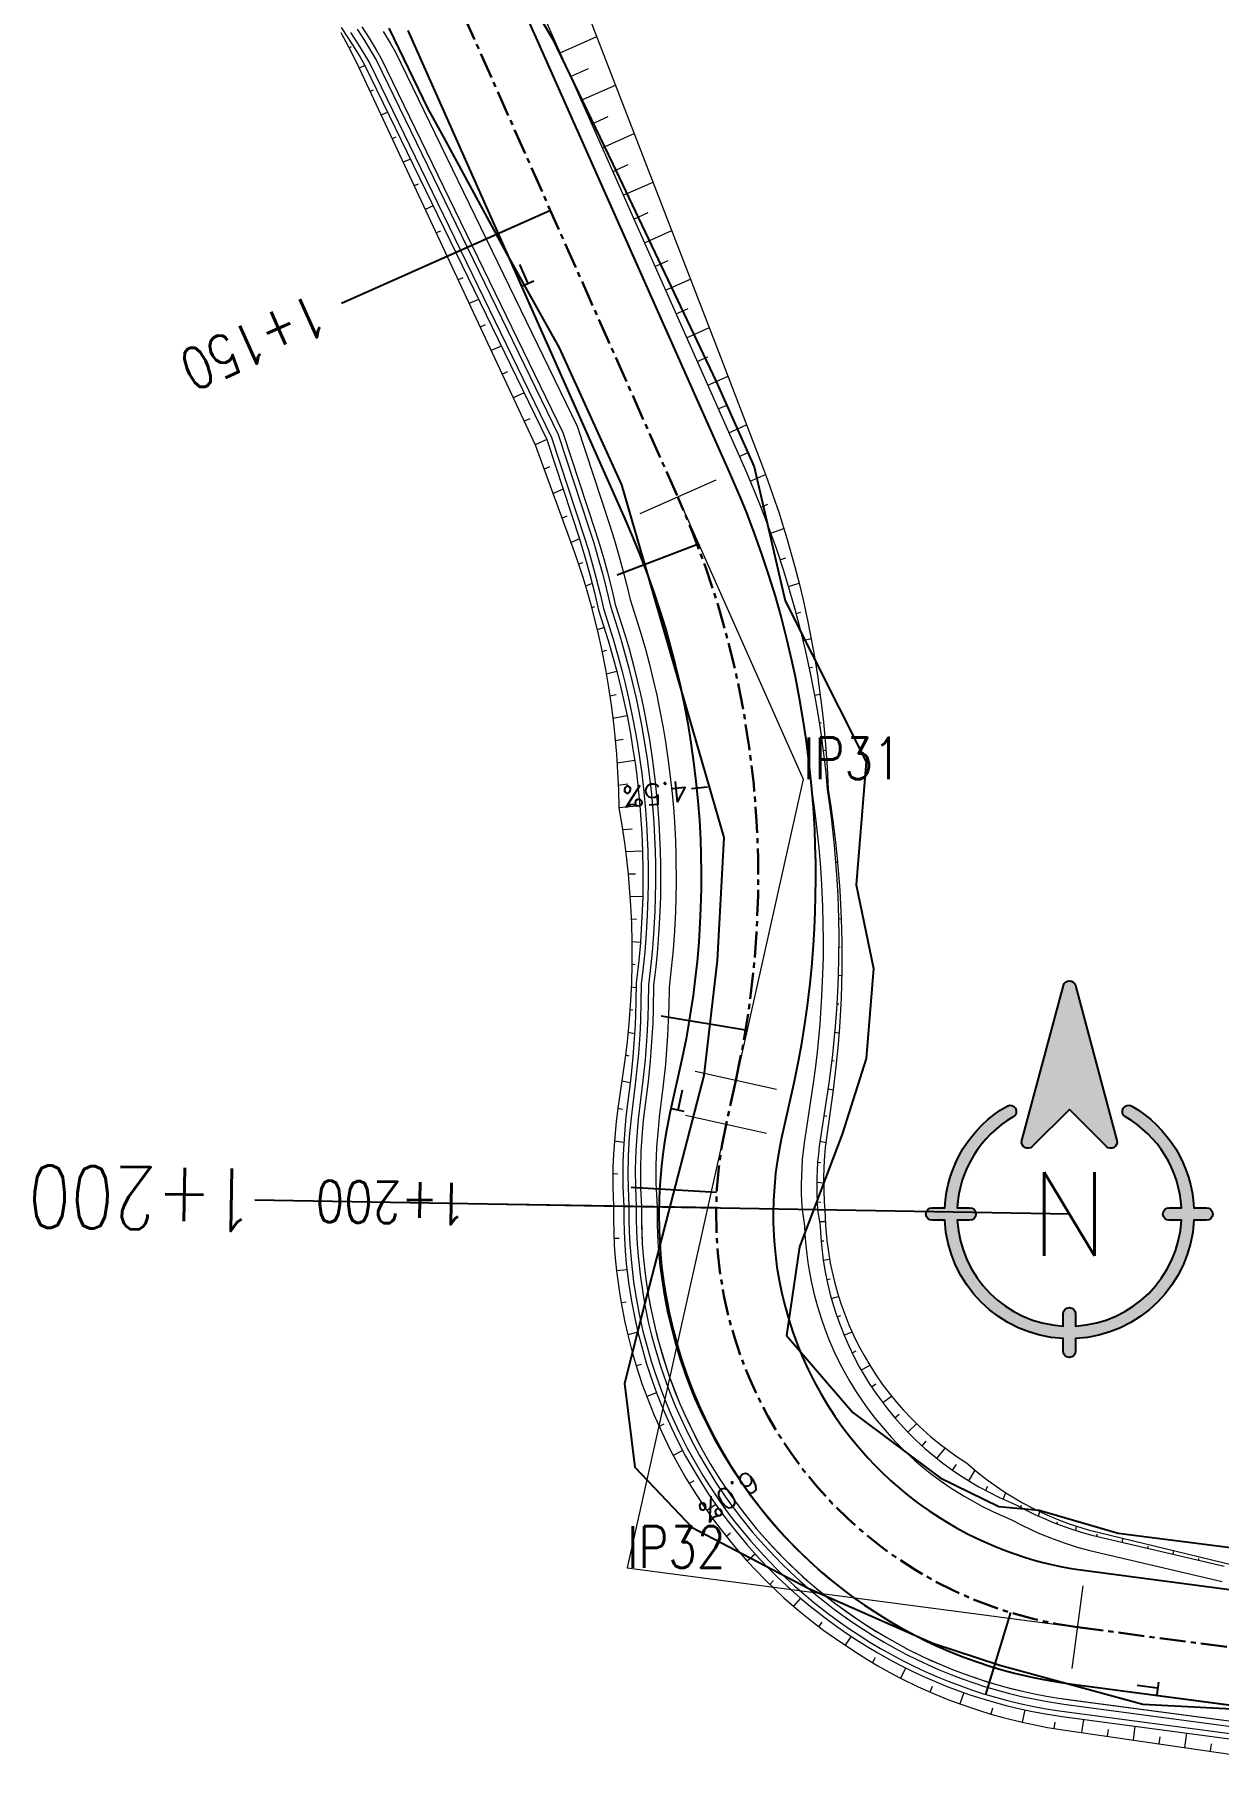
# Model space of a CAD drawing. Extents: x 337736 to 342003, y 3067251 to 3069533.
# Drawn here: x 338873.2 to 338930.1, y 3068429.1 to 3068512.2 of the extents above; entities that cross this region are included whole.
import ezdxf
from ezdxf.enums import TextEntityAlignment as Align

# ---------------------------------------------------------------- set-up
doc = ezdxf.new("R2010")
doc.units = 0
doc.header["$MEASUREMENT"] = 0
doc.linetypes.add('Center', pattern=[2, 1.25, -0.25, 0.25, -0.25])
for name, color, linetype, lineweight in [('BEC', 3, 'Continuous', 13), ('BES', 3, 'Continuous', 13), ('CFHatchLines', 4, 'Continuous', 0), ('Chainage', 7, 'Continuous', 25), ('Drain', 3, 'Continuous', 9), ('IP_Line', 150, 'Continuous', 9), ('LeftRoadExtreme', 7, 'Continuous', 13), ('RC', 9, 'Center', 30), ('RightRoadExtreme', 7, 'Continuous', 13), ('Road Width', 6, 'Continuous', 25), ('Shoulder', 30, 'Continuous', 15)]:
    doc.layers.add(name, color=color, linetype=linetype, lineweight=lineweight)
for name, color, linetype in [('IPName', 7, 'Continuous'), ('Match Chainage', 7, 'Continuous'), ('North', 7, 'Continuous'), ('RoadEdge', 51, 'Continuous'), ('Super-Elevation', 1, 'Continuous')]:
    doc.layers.add(name, color=color, linetype=linetype)
doc.styles.get("Standard").update_dxf_attribs({"font": 'simplex.shx'})

# ---------------------------------------------------------------- blocks, each defined once
blk = doc.blocks.new('North')
at = {"layer": 'North'}
h = blk.add_hatch(color=0, dxfattribs=at)
h.dxf.hatch_style = 1
edge = h.paths.add_edge_path()
edge.add_line((7.276000000000001e-12, 8.38899464431597), (-2.97585080653152, 5.413143837775349))
edge.add_arc((-3.32940419712395, 5.766697228368679), 0.499999999999442, 165.000000000033, 314.99999999992633, ccw=False)
edge.add_line((-3.81236711026941, 5.8961067509199), (-0.4829629131381812, 18.3216123735528))
edge.add_arc((7.276000000000001e-12, 18.1922028510016), 0.500000000000879, 14.999999999966974, 165.000000000033, ccw=False)
edge.add_line((0.482962913152733, 18.3216123735528), (3.81236711028396, 5.8961067509199))
edge.add_arc((3.3294041971385, 5.766697228368679), 0.500000000000879, -135, 14.999999999966974, ccw=False)
edge.add_line((2.97585080654608, 5.413143837776259), (7.275957614183426e-12, 8.38899464431597))
edge = h.paths.add_edge_path()
edge.add_line((0.5000000000072761, -7.99999999999636), (0.5000000000072761, -8.986100377802359))
edge.add_arc((7.276000000000001e-12, 3.638e-12), 9.000000000000279, 273.18473853672, 356.81526146328)
edge.add_line((8.98610037781327, -0.499999999996362), (8.000000000007269, -0.499999999996362))
edge.add_arc((8.000000000007269, 3.638e-12), 0.5, 90, 270, ccw=False)
edge.add_line((8.000000000007269, 0.500000000003638), (8.98610037781327, 0.500000000003638))
edge.add_arc((7.276000000000001e-12, 2.7285e-12), 9.00000000000033, 3.18473853672609, 60.00000000000131)
edge.add_arc((4.75000000000728, 8.22724133595511), 0.499999999999844, 59.999999999989996, 239.99999999999, ccw=False)
edge.add_arc((1.09139e-11, 3.638e-12), 9.99999999999743, 2.865983982600028, 60.00000000001597, ccw=False)
edge.add_line((9.98749217772638, 0.500000000003638), (11.0000000000073, 0.500000000003638))
edge.add_arc((11.0000000000073, 3.638e-12), 0.5, -90, 90, ccw=False)
edge.add_line((11.0000000000073, -0.499999999996362), (9.98749217772638, -0.499999999996362))
edge.add_arc((1.09139e-11, 3.638e-12), 9.999999999996382, 272.8659839825781, 357.1340160174001, ccw=False)
edge.add_line((0.5000000000072761, -9.98749217771547), (0.5000000000072761, -10.9999999999964))
edge.add_arc((7.276000000000001e-12, -10.9999999999964), 0.5, -180, 0, ccw=False)
edge.add_line((-0.499999999992724, -10.9999999999964), (-0.499999999992724, -9.98749217771547))
edge.add_arc((7.276000000000001e-12, 3.638e-12), 10, 182.865983982599, 267.1340160174011, ccw=False)
edge.add_line((-9.98749217771183, -0.499999999996362), (-10.9999999999927, -0.499999999996362))
edge.add_arc((-10.9999999999927, 3.638e-12), 0.5, 90, 270, ccw=False)
edge.add_line((-10.9999999999927, 0.500000000003638), (-9.98749217771183, 0.500000000003638))
edge.add_arc((7.276000000000001e-12, 3.638e-12), 10, 120, 177.134016017401, ccw=False)
edge.add_arc((-4.74999999999272, 8.22724133595511), 0.500000000000632, -59.99999999999011, 119.99999999995799, ccw=False)
edge.add_arc((7.276000000000001e-12, 2.7285e-12), 9.00000000000034, 119.999999999999, 176.815261463274)
edge.add_line((-8.98610037779872, 0.500000000003638), (-7.99999999999272, 0.500000000003638))
edge.add_arc((-7.99999999999272, 3.638e-12), 0.5, -90, 90, ccw=False)
edge.add_line((-7.99999999999272, -0.499999999996362), (-8.98610037779872, -0.499999999996362))
edge.add_arc((7.276000000000001e-12, 3.638e-12), 9.000000000000279, 183.18473853672, 266.81526146328)
edge.add_line((-0.499999999992724, -8.986100377802359), (-0.499999999992724, -7.99999999999636))
edge.add_arc((7.276000000000001e-12, -7.99999999999636), 0.5, 0, 180, ccw=False)
at = {"layer": 'North', "color": 0}
for points in [[(7.276000000000001e-12, 8.38899464431597), (-2.97585080653152, 5.413143837775349, -0.7673269879792459), (-3.81236711026941, 5.8961067509199), (-0.4829629131381811, 18.3216123735528, -0.7673269879794109), (0.482962913152733, 18.3216123735528), (3.81236711028396, 5.8961067509199, -0.7673269879792459), (2.97585080654608, 5.413143837776259)], [(0.5000000000072761, -7.99999999999636), (0.5000000000072761, -8.986100377802359, 0.382015476982892), (8.98610037781327, -0.499999999996362), (8.000000000007269, -0.499999999996362, -1), (8.000000000007269, 0.500000000003638), (8.98610037781327, 0.500000000003638, 0.253109756565021), (4.50000000000728, 7.79422863406307, -0.99999999999909), (5.00000000000728, 8.660254037847151, -0.2545902106462961), (9.98749217772638, 0.500000000003638), (11.0000000000073, 0.500000000003638, -1), (11.0000000000073, -0.499999999996362), (9.98749217772638, -0.499999999996362, -0.385206477913585), (0.5000000000072761, -9.98749217771547), (0.5000000000072761, -10.9999999999964, -1), (-0.499999999992724, -10.9999999999964), (-0.499999999992724, -9.98749217771547, -0.385206477913585), (-9.98749217771183, -0.499999999996362), (-10.9999999999927, -0.499999999996362, -1), (-10.9999999999927, 0.500000000003638), (-9.98749217771183, 0.500000000003638, -0.2545902106462961), (-4.99999999999272, 8.66025403784806, -0.9999999999990908), (-4.49999999999272, 7.79422863406307, 0.253109756565021), (-8.98610037779872, 0.500000000003638), (-7.99999999999272, 0.500000000003638, -1), (-7.99999999999272, -0.499999999996362), (-8.98610037779872, -0.499999999996362, 0.382015476982892), (-0.499999999992724, -8.986100377802359), (-0.499999999992724, -7.99999999999636, -1)]]:
    blk.add_lwpolyline(points, format="xyb", close=True, dxfattribs=at)
blk.add_text('N', height=6.7215, dxfattribs=at).set_placement((7.2919e-12, 3.6513e-12), align=Align.MIDDLE_CENTER)

msp = doc.modelspace()

# ---------------------------------------------------------------- linework, layer by layer
at = {"layer": 'BEC'}
for points in [[(338905.956648266, 3068490.80763841), (338902.301192157, 3068489.18355693)], [(338908.875224748, 3068461.48133894), (338904.971379152, 3068462.35311274)], [(338908.403640196, 3068459.36956031), (338904.499794599, 3068460.24133411)], [(338923.617100168, 3068437.60114707), (338923.094023454, 3068433.63549571)]]:
    msp.add_lwpolyline(points, dxfattribs=at)
at = {"layer": 'BES'}
for points in [[(338905.956648266, 3068490.80763841), (338902.301192157, 3068489.18355693)], [(338908.875224748, 3068461.48133894), (338904.971379152, 3068462.35311274)], [(338908.403640196, 3068459.36956031), (338904.499794599, 3068460.24133411)], [(338923.617100168, 3068437.60114707), (338923.094023454, 3068433.63549571)]]:
    msp.add_lwpolyline(points, dxfattribs=at)
at = {"layer": 'CFHatchLines'}
for p, q in [((338888.4135, 3068511.654), (338888.317, 3068511.608)), ((338898.463, 3068511.368), (338900.234, 3068512.154)), ((338889.08, 3068510.755), (338888.807, 3068510.633)), ((338898.971, 3068510.225), (338899.828, 3068510.606)), ((338889.481, 3068509.5655), (338889.336, 3068509.501)), ((338899.479, 3068509.083), (338901.136, 3068509.819)), ((338890.173, 3068508.505), (338889.865, 3068508.368)), ((338899.986, 3068507.941), (338900.787, 3068508.2965)), ((338900.494, 3068506.798), (338902.039, 3068507.485)), ((338890.5565, 3068507.3075), (338890.394, 3068507.235)), ((338891.266, 3068506.255), (338890.922, 3068506.102)), ((338901.001, 3068505.656), (338901.7455, 3068505.9865)), ((338891.6315, 3068505.0495), (338891.451, 3068504.969)), ((338901.509, 3068504.514), (338902.942, 3068505.15)), ((338892.359, 3068504.005), (338891.98, 3068503.837)), ((338902.016, 3068503.371), (338902.7045, 3068503.677)), ((338892.7070000001, 3068502.792), (338892.509, 3068502.704)), ((338902.524, 3068502.229), (338903.844, 3068502.816)), ((338893.452, 3068501.755), (338893.0379999999, 3068501.571)), ((338903.031, 3068501.087), (338903.6629999999, 3068501.3675)), ((338893.7825, 3068500.534), (338893.567, 3068500.438)), ((338903.539, 3068499.944), (338904.747, 3068500.481)), ((338894.545, 3068499.505), (338894.096, 3068499.305)), ((338894.8579999999, 3068498.2765), (338894.625, 3068498.173)), ((338904.046, 3068498.802), (338904.622, 3068499.058)), ((338904.554, 3068497.66), (338905.649, 3068498.146)), ((338895.638, 3068497.255), (338895.154, 3068497.04)), ((338905.061, 3068496.517), (338905.581, 3068496.748)), ((338895.9335, 3068496.0185), (338895.683, 3068495.907)), ((338905.569, 3068495.375), (338906.549, 3068495.81)), ((338896.731, 3068495.005), (338896.2120000001, 3068494.774)), ((338906.076, 3068494.233), (338906.536, 3068494.437)), ((338897.009, 3068493.7605), (338896.741, 3068493.641)), ((338906.584, 3068493.09), (338907.442, 3068493.472)), ((338897.824, 3068492.755), (338897.27, 3068492.509)), ((338907.091, 3068491.948), (338907.49, 3068492.125)), ((338897.9595, 3068491.447), (338897.702, 3068491.333)), ((338907.615, 3068490.756), (338908.356, 3068491.072)), ((338898.61, 3068490.368), (338898.134, 3068490.157)), ((338908.127, 3068489.51), (338908.4705, 3068489.6455)), ((338898.785, 3068489.078), (338898.566, 3068488.981)), ((338908.6029999999, 3068488.249), (338909.235, 3068488.479)), ((338899.3970000001, 3068487.982), (338898.998, 3068487.805)), ((338899.54, 3068486.8335), (338899.3579999999, 3068486.758)), ((338909.044, 3068486.977), (338909.3320000001, 3068487.072)), ((338900.013, 3068485.839), (338899.684, 3068485.713)), ((338909.45, 3068485.692), (338909.967, 3068485.847)), ((338900.1265, 3068484.713), (338899.98, 3068484.662)), ((338909.82, 3068484.397), (338910.048, 3068484.4585)), ((338900.589, 3068483.714), (338900.246, 3068483.604)), ((338900.695, 3068482.604), (338900.482, 3068482.543)), ((338910.154, 3068483.092), (338910.549, 3068483.187)), ((338901.197, 3068481.608), (338900.688, 3068481.477)), ((338910.452, 3068481.778), (338910.618, 3068481.813)), ((338901.1605, 3068480.476), (338900.864, 3068480.408)), ((338910.713, 3068480.456), (338910.981, 3068480.505)), ((338901.687, 3068479.472), (338901.009, 3068479.337)), ((338910.937, 3068479.128), (338911.0385, 3068479.1435)), ((338901.506, 3068478.3295), (338901.125, 3068478.264)), ((338911.124, 3068477.793), (338911.262, 3068477.811)), ((338902.057, 3068477.313), (338901.21, 3068477.191)), ((338901.731, 3068476.1725), (338901.265, 3068476.119)), ((338911.274, 3068476.455), (338911.31, 3068476.4585)), ((338902.307, 3068475.136), (338901.289, 3068475.047)), ((338911.438, 3068475.116), (338911.496, 3068475.12)), ((338901.928, 3068474.016), (338901.469, 3068473.989)), ((338911.6, 3068473.773), (338911.6385, 3068473.7745)), ((338902.436, 3068472.948), (338901.618, 3068472.923)), ((338902.097, 3068471.851), (338901.739, 3068471.85)), ((338911.725, 3068472.424), (338911.821, 3068472.425)), ((338911.812, 3068471.069), (338911.8695, 3068471.0685)), ((338902.443, 3068470.757), (338901.829, 3068470.772)), ((338902.145, 3068469.675), (338901.889, 3068469.688)), ((338911.861, 3068469.71), (338911.996, 3068469.705)), ((338902.329, 3068468.568), (338901.919, 3068468.601)), ((338911.873, 3068468.348), (338911.95, 3068468.3425)), ((338902.0725, 3068467.494), (338901.919, 3068467.511)), ((338911.846, 3068466.984), (338912.019, 3068466.967)), ((338902.118, 3068466.386), (338901.887, 3068466.418)), ((338901.963, 3068465.3005), (338901.826, 3068465.323)), ((338911.781, 3068465.618), (338911.877, 3068465.606)), ((338902.051, 3068464.166), (338901.7329999999, 3068464.228)), ((338911.678, 3068464.253), (338911.889, 3068464.221)), ((338901.7895, 3068463.093), (338901.609, 3068463.133)), ((338911.537, 3068462.888), (338911.651, 3068462.8675)), ((338901.84, 3068461.805), (338901.437, 3068461.895)), ((338911.3579999999, 3068461.526), (338911.604, 3068461.474)), ((338901.4620000001, 3068460.53), (338901.249, 3068460.574)), ((338911.162, 3068460.236), (338911.294, 3068460.2065)), ((338901.53, 3068458.941), (338901.078, 3068459.006)), ((338910.974, 3068458.997), (338911.257, 3068458.933)), ((338910.86, 3068457.994), (338911.0125, 3068457.9685)), ((338901.244, 3068457.417), (338901.006, 3068457.436)), ((338910.816, 3068457.036), (338911.144, 3068457.002)), ((338901.531, 3068455.863), (338901.032, 3068455.871)), ((338910.833, 3068456.083), (338911.007, 3068456.0755)), ((338910.95, 3068455.139), (338911.23, 3068455.145)), ((338901.309, 3068454.324), (338901.059, 3068454.313)), ((338911.023, 3068454.203), (338911.1635, 3068454.215)), ((338901.682, 3068452.814), (338901.183, 3068452.759)), ((338911.129, 3068453.272), (338911.436, 3068453.317)), ((338911.294, 3068452.349), (338911.459, 3068452.384)), ((338901.6515, 3068451.26), (338901.404, 3068451.217)), ((338911.516, 3068451.439), (338911.867, 3068451.536)), ((338911.795, 3068450.544), (338911.98, 3068450.6075)), ((338902.211, 3068449.808), (338901.72, 3068449.692)), ((338912.129, 3068449.668), (338912.515, 3068449.829)), ((338912.5170000001, 3068448.814), (338912.7165, 3068448.9125)), ((338902.3735, 3068448.2635), (338902.132, 3068448.19)), ((338912.9570000001, 3068447.987), (338913.367, 3068448.222)), ((338903.11, 3068446.894), (338902.636, 3068446.717)), ((338913.449, 3068447.189), (338913.6575, 3068447.3265)), ((338913.989, 3068446.423), (338914.41, 3068446.74)), ((338914.576, 3068445.692), (338914.7865, 3068445.872)), ((338903.4625, 3068445.3815), (338903.231, 3068445.278)), ((338915.2070000001, 3068444.999), (338915.624, 3068445.404)), ((338915.881, 3068444.347), (338916.0855, 3068444.572)), ((338916.594, 3068443.739), (338916.991, 3068444.235)), ((338904.365, 3068444.116), (338903.914, 3068443.88)), ((338917.343, 3068443.176), (338917.5335, 3068443.447)), ((338904.902, 3068442.6595), (338904.684, 3068442.527)), ((338918.127, 3068442.661), (338918.437, 3068443.167)), ((338918.941, 3068442.196), (338919.0485, 3068442.3995)), ((338919.782, 3068441.783), (338919.917, 3068442.081)), ((338905.956, 3068441.518), (338905.536, 3068441.226)), ((338920.634, 3068441.389), (338920.675, 3068441.4965)), ((338921.486, 3068440.963), (338921.552, 3068441.176)), ((338906.6685, 3068440.139), (338906.468, 3068439.98)), ((338922.37, 3068440.59), (338922.395, 3068440.694)), ((338923.283, 3068440.271), (338923.319, 3068440.474)), ((338924.303, 3068439.995), (338924.316, 3068440.093)), ((338925.526, 3068439.708), (338925.55, 3068439.896)), ((338926.749, 3068439.421), (338926.7605, 3068439.5105)), ((338927.971, 3068439.133), (338927.994, 3068439.305)), ((338907.857, 3068439.139), (338907.475, 3068438.795)), ((338929.194, 3068438.846), (338929.205, 3068438.928)), ((338908.735, 3068437.8595), (338908.555, 3068437.676)), ((338910.039, 3068437.016), (338909.702, 3068436.626)), ((338911.0685, 3068435.856), (338910.912, 3068435.65)), ((338912.468, 3068435.184), (338912.18, 3068434.752)), ((338913.6255, 3068434.148), (338913.492, 3068433.917)), ((338915.098, 3068433.656), (338914.8529999999, 3068433.165)), ((338916.37, 3068432.7585), (338916.26, 3068432.499)), ((338917.899, 3068432.468), (338917.7070000001, 3068431.922)), ((338919.269, 3068431.7215), (338919.188, 3068431.436)), ((338920.826, 3068431.638), (338920.698, 3068431.043)), ((338922.2765, 3068431.0535), (338922.23, 3068430.745)), ((338923.645, 3068431.182), (338923.561, 3068430.548)), ((338924.841, 3068430.6925), (338924.798, 3068430.368)), ((338926.123, 3068430.852), (338926.035, 3068430.189)), ((338927.317, 3068430.3485), (338927.2720000001, 3068430.009)), ((338928.601, 3068430.523), (338928.509, 3068429.829)), ((338929.7935, 3068430.0035), (338929.747, 3068429.649))]:
    msp.add_line(p, q, dxfattribs=at)
at = {"layer": 'Chainage'}
for p, q in [((338898.005593533, 3068503.77788154), (338887.953089234, 3068499.31165749)), ((338905.973841117, 3068455.7869031), (338894.975433771, 3068455.97408179))]:
    msp.add_line(p, q, dxfattribs=at)
at = {"layer": 'Drain'}
for points in [[(338887.927, 3068512.586), (338888.51, 3068511.7), (338888.845, 3068511.157), (338889.08, 3068510.755), (338897.824, 3068492.755), (338899.3970000001, 3068487.982), (338899.533, 3068487.548), (338899.661, 3068487.122), (338899.901, 3068486.267), (338900.121, 3068485.409), (338900.321, 3068484.549), (338900.784, 3068483.086), (338901.027, 3068482.244), (338901.197, 3068481.608), (338901.407, 3068480.757), (338901.552, 3068480.116), (338901.687, 3068479.472), (338901.849, 3068478.611), (338901.959, 3068477.963), (338902.088, 3068477.096), (338902.172, 3068476.444), (338902.245, 3068475.79), (338902.307, 3068475.136), (338902.359, 3068474.48), (338902.399, 3068473.824), (338902.436, 3068472.948), (338902.454, 3068472.071), (338902.454, 3068471.414), (338902.443, 3068470.757), (338902.422, 3068470.099), (338902.376, 3068469.224), (338902.329, 3068468.568), (338902.249, 3068467.695), (338902.122, 3068466.607), (338902.111, 3068465.722), (338902.093, 3068465.056), (338902.075, 3068464.611), (338902.023, 3068463.721), (338901.97, 3068463.053), (338901.868, 3068462.055), (338901.638, 3068460.177), (338901.576, 3068459.559), (338901.512, 3068458.632), (338901.489, 3068458.015), (338901.482, 3068457.398), (338901.49, 3068456.783), (338901.531, 3068455.863), (338901.531, 3068455.251), (338901.546, 3068454.641), (338901.596, 3068453.726), (338901.649, 3068453.117), (338901.757, 3068452.207), (338901.899, 3068451.303), (338902.075, 3068450.404), (338902.211, 3068449.808), (338902.442, 3068448.923), (338902.615, 3068448.337), (338902.802, 3068447.756), (338903.11, 3068446.894), (338903.333, 3068446.326), (338903.57, 3068445.764), (338903.821, 3068445.208), (338904.086, 3068444.659), (338904.509, 3068443.848), (338904.9620000001, 3068443.053), (338905.281, 3068442.533), (338905.612, 3068442.021), (338906.132, 3068441.269), (338906.495, 3068440.779), (338906.869, 3068440.298), (338907.453, 3068439.595), (338908.063, 3068438.914), (338908.484, 3068438.473), (338908.915, 3068438.043), (338909.5820000001, 3068437.419), (338910.039, 3068437.016), (338910.506, 3068436.626), (338911.225, 3068436.062), (338911.716, 3068435.701), (338912.215, 3068435.353), (338912.722, 3068435.016), (338913.237, 3068434.691), (338913.759, 3068434.379), (338914.289, 3068434.079), (338914.827, 3068433.794), (338915.371, 3068433.521), (338915.923, 3068433.263), (338916.48, 3068433.018), (338917.0429999999, 3068432.787), (338917.612, 3068432.571), (338918.187, 3068432.368), (338918.766, 3068432.181), (338919.35, 3068432.007), (338919.937, 3068431.849), (338920.529, 3068431.705), (338921.124, 3068431.575), (338921.722, 3068431.461), (338922.624, 3068431.318), (338933.557, 3068429.864)], [(338888.699, 3068512.505), (338889.051, 3068511.959), (338889.3920000001, 3068511.404), (338889.628, 3068510.998), (338898.372, 3068492.998), (338899.867, 3068488.464), (338900.084, 3068487.787), (338900.339, 3068486.921), (338900.5170000001, 3068486.27), (338900.684, 3068485.617), (338900.889, 3068484.744), (338901.2279999999, 3068483.684), (338901.422, 3068483.045), (338901.605, 3068482.404), (338901.778, 3068481.759), (338901.94, 3068481.111), (338902.139, 3068480.244), (338902.401, 3068478.935), (338902.551, 3068478.058), (338902.651, 3068477.398), (338902.74, 3068476.736), (338902.842, 3068475.852), (338902.924, 3068474.966), (338902.972, 3068474.3), (338903.01, 3068473.634), (338903.036, 3068472.967), (338903.051, 3068472.299), (338903.054, 3068471.409), (338903.0429999999, 3068470.742), (338903.021, 3068470.075), (338902.96, 3068468.964), (338902.908, 3068468.298), (338902.846, 3068467.634), (338902.717, 3068466.529), (338902.704, 3068465.631), (338902.684, 3068464.955), (338902.64, 3068464.052), (338902.593, 3068463.375), (338902.556, 3068462.922), (338902.454, 3068461.924), (338902.227, 3068460.063), (338902.1679999999, 3068459.46), (338902.107, 3068458.555), (338902.081, 3068457.651), (338902.089, 3068456.75), (338902.131, 3068455.852), (338902.131, 3068455.256), (338902.145, 3068454.66), (338902.175, 3068454.065), (338902.219, 3068453.471), (338902.313, 3068452.582), (338902.441, 3068451.698), (338902.544, 3068451.111), (338902.726, 3068450.237), (338902.866, 3068449.658), (338903.02, 3068449.083), (338903.278, 3068448.228), (338903.568, 3068447.383), (338903.779, 3068446.827), (338904.004, 3068446.276), (338904.366, 3068445.46), (338904.625, 3068444.924), (338904.896, 3068444.395), (338905.181, 3068443.873), (338905.479, 3068443.358), (338905.95, 3068442.6), (338906.448, 3068441.86), (338906.796, 3068441.378), (338907.155, 3068440.904), (338907.716, 3068440.211), (338908.105, 3068439.761), (338908.504, 3068439.321), (338909.123, 3068438.68), (338909.549, 3068438.266), (338909.986, 3068437.863), (338910.658, 3068437.278), (338911.119, 3068436.903), (338911.588, 3068436.539), (338912.067, 3068436.188), (338912.554, 3068435.848), (338913.048, 3068435.52), (338913.55, 3068435.202), (338914.06, 3068434.898), (338914.577, 3068434.606), (338915.101, 3068434.327), (338915.633, 3068434.062), (338916.17, 3068433.809), (338916.714, 3068433.571), (338917.263, 3068433.346), (338917.818, 3068433.134), (338918.379, 3068432.937), (338918.943, 3068432.754), (338919.513, 3068432.585), (338920.086, 3068432.43), (338920.6629999999, 3068432.289), (338921.244, 3068432.163), (338921.827, 3068432.052), (338922.7070000001, 3068431.912), (338933.636, 3068430.458)], [(338888.922, 3068512.618), (338889.277, 3068512.067), (338889.62, 3068511.507), (338889.856, 3068511.1), (338898.601, 3068493.1), (338900.174, 3068488.327), (338900.379, 3068487.669), (338900.57, 3068487.016), (338900.75, 3068486.36), (338900.972, 3068485.484), (338901.125, 3068484.825), (338901.598, 3068483.331), (338901.786, 3068482.686), (338902.02, 3068481.821), (338902.183, 3068481.17), (338902.335, 3068480.515), (338902.476, 3068479.859), (338902.6470000001, 3068478.98), (338902.762, 3068478.318), (338902.899, 3068477.433), (338903.016, 3068476.545), (338903.113, 3068475.655), (338903.173, 3068474.986), (338903.222, 3068474.316), (338903.286, 3068472.974), (338903.301, 3068472.303), (338903.304, 3068471.407), (338903.2929999999, 3068470.736), (338903.271, 3068470.064), (338903.224, 3068469.17), (338903.138, 3068468.054), (338903.071, 3068467.386), (338902.964, 3068466.497), (338902.946, 3068465.366), (338902.922, 3068464.686), (338902.886, 3068464.005), (338902.838, 3068463.323), (338902.8, 3068462.868), (338902.698, 3068461.869), (338902.472, 3068460.015), (338902.414, 3068459.418), (338902.355, 3068458.522), (338902.33, 3068457.628), (338902.339, 3068456.736), (338902.381, 3068455.848), (338902.381, 3068455.258), (338902.395, 3068454.669), (338902.424, 3068454.08), (338902.468, 3068453.492), (338902.561, 3068452.612), (338902.6420000001, 3068452.028), (338902.79, 3068451.157), (338902.97, 3068450.292), (338903.109, 3068449.719), (338903.261, 3068449.15), (338903.5170000001, 3068448.304), (338903.704, 3068447.745), (338903.906, 3068447.192), (338904.234, 3068446.372), (338904.47, 3068445.832), (338904.719, 3068445.299), (338905.118, 3068444.511), (338905.4, 3068443.994), (338905.694, 3068443.485), (338906.16, 3068442.735), (338906.653, 3068442.003), (338906.997, 3068441.526), (338907.3529999999, 3068441.057), (338907.908, 3068440.372), (338908.2929999999, 3068439.926), (338908.688, 3068439.491), (338909.094, 3068439.065), (338909.51, 3068438.65), (338910.154, 3068438.048), (338910.595, 3068437.659), (338911.046, 3068437.282), (338911.74, 3068436.738), (338912.213, 3068436.39), (338912.695, 3068436.054), (338913.185, 3068435.729), (338913.681, 3068435.415), (338914.185, 3068435.114), (338914.697, 3068434.825), (338915.216, 3068434.549), (338915.741, 3068434.287), (338916.273, 3068434.037), (338916.811, 3068433.801), (338917.355, 3068433.578), (338917.904, 3068433.369), (338918.458, 3068433.174), (338919.0170000001, 3068432.993), (338919.581, 3068432.825), (338920.148, 3068432.672), (338920.719, 3068432.533), (338921.2929999999, 3068432.408), (338921.871, 3068432.298), (338922.45, 3068432.202), (338933.6679999999, 3068430.706)], [(338888.387, 3068512.347), (338888.735, 3068511.808), (338889.073, 3068511.26), (338889.308, 3068510.856), (338898.052, 3068492.856), (338899.625, 3068488.084), (338899.827, 3068487.434), (338900.015, 3068486.789), (338900.191, 3068486.143), (338900.408, 3068485.279), (338900.558, 3068484.63), (338901.023, 3068483.158), (338901.268, 3068482.31), (338901.439, 3068481.671), (338901.599, 3068481.029), (338901.797, 3068480.169), (338901.975, 3068479.305), (338902.096, 3068478.655), (338902.206, 3068478.002), (338902.305, 3068477.348), (338902.393, 3068476.692), (338902.494, 3068475.816), (338902.575, 3068474.937), (338902.623, 3068474.277), (338902.66, 3068473.617), (338902.686, 3068472.956), (338902.704, 3068472.074), (338902.704, 3068471.412), (338902.693, 3068470.75), (338902.662, 3068469.869), (338902.611, 3068468.988), (338902.54, 3068468.109), (338902.45, 3068467.231), (338902.37, 3068466.574), (338902.3579999999, 3068465.684), (338902.331, 3068464.79), (338902.297, 3068464.119), (338902.2329999999, 3068463.223), (338902.084, 3068461.75), (338901.883, 3068460.13), (338901.798, 3068459.212), (338901.747, 3068458.294), (338901.731, 3068457.378), (338901.74, 3068456.769), (338901.781, 3068455.858), (338901.781, 3068455.253), (338901.795, 3068454.649), (338901.825, 3068454.045), (338901.898, 3068453.141), (338902.005, 3068452.241), (338902.095, 3068451.643), (338902.258, 3068450.751), (338902.454, 3068449.866), (338902.683, 3068448.989), (338902.854, 3068448.41), (338903.039, 3068447.835), (338903.344, 3068446.982), (338903.565, 3068446.42), (338903.8, 3068445.863), (338904.178, 3068445.04), (338904.586, 3068444.232), (338905.025, 3068443.44), (338905.334, 3068442.922), (338905.655, 3068442.411), (338906.161, 3068441.66), (338906.514, 3068441.171), (338906.878, 3068440.69), (338907.255, 3068440.219), (338907.643, 3068439.758), (338908.247, 3068439.084), (338908.875, 3068438.433), (338909.308, 3068438.013), (338909.75, 3068437.604), (338910.203, 3068437.206), (338910.665, 3068436.819), (338911.376, 3068436.261), (338911.862, 3068435.904), (338912.356, 3068435.559), (338912.8579999999, 3068435.226), (338913.367, 3068434.904), (338913.885, 3068434.595), (338914.409, 3068434.299), (338914.941, 3068434.016), (338915.48, 3068433.746), (338916.026, 3068433.491), (338916.577, 3068433.248), (338917.135, 3068433.02), (338917.698, 3068432.806), (338918.2670000001, 3068432.605), (338918.84, 3068432.419), (338919.4179999999, 3068432.248), (338919.999, 3068432.091), (338920.585, 3068431.948), (338921.174, 3068431.82), (338921.766, 3068431.707), (338922.361, 3068431.609), (338933.59, 3068430.111)]]:
    msp.add_lwpolyline(points, dxfattribs=at)
at = {"layer": 'IP_Line'}
for points in [[(338904.128920212, 3068489.99559767), (338910.161430263, 3068476.41772238), (338906.92330195, 3068461.91722584)], [(338906.451717398, 3068459.80544721), (338901.688656046, 3068438.47622614), (338923.355561811, 3068435.61832139)]]:
    msp.add_lwpolyline(points, dxfattribs=at)
at = {"layer": 'LeftRoadExtreme'}
msp.add_lwpolyline([(338899.151, 3068514.956), (338906.191, 3068496.746), (338908.1629999999, 3068491.586), (338908.451, 3068490.815), (338908.726, 3068490.04), (338908.987, 3068489.261), (338909.394, 3068487.955), (338909.763, 3068486.64), (338909.967, 3068485.847), (338910.157, 3068485.052), (338910.39, 3068483.987), (338910.6470000001, 3068482.652), (338910.74, 3068482.116), (338910.867, 3068481.311), (338911.049, 3068479.967), (338911.14, 3068479.159), (338911.241, 3068478.081), (338911.317, 3068477.001), (338911.369, 3068475.922), (338911.496, 3068475.12), (338911.644, 3068474.046), (338911.739, 3068473.237), (338911.821, 3068472.425), (338911.927, 3068471.068), (338911.996, 3068469.705), (338912.024, 3068468.611), (338912.024, 3068467.241), (338911.985, 3068465.869), (338911.909, 3068464.495), (338911.844, 3068463.671), (338911.736, 3068462.572), (338911.604, 3068461.474), (338911.226, 3068458.698), (338911.191, 3068458.32), (338911.156, 3068457.754), (338911.143, 3068457.19), (338911.151, 3068456.627), (338911.181, 3068456.068), (338911.2120000001, 3068455.698), (338911.24, 3068454.961), (338911.304, 3068454.227), (338911.377, 3068453.68), (338911.469, 3068453.136), (338911.542, 3068452.776), (338911.6679999999, 3068452.241), (338911.814, 3068451.711), (338911.98, 3068451.188), (338912.165, 3068450.671), (338912.368, 3068450.163), (338912.591, 3068449.663), (338912.8320000001, 3068449.173), (338913.091, 3068448.692), (338913.367, 3068448.222), (338913.661, 3068447.763), (338913.971, 3068447.316), (338914.297, 3068446.882), (338914.639, 3068446.46), (338914.997, 3068446.052), (338915.368, 3068445.658), (338915.754, 3068445.279), (338916.29, 3068444.797), (338916.706, 3068444.454), (338917.135, 3068444.128), (338917.575, 3068443.817), (338918.026, 3068443.524), (338918.577, 3068443.051), (338919.009, 3068442.712), (338919.6079999999, 3068442.284), (338919.917, 3068442.081), (338920.3920000001, 3068441.789), (338920.716, 3068441.604), (338921.213, 3068441.341), (338921.895, 3068441.019), (338922.42, 3068440.798), (338922.956, 3068440.597), (338923.319, 3068440.474), (338923.871, 3068440.306), (338934.592, 3068437.709)], dxfattribs=at)
at = {"layer": 'Match Chainage'}
msp.add_line((338922.971379742, 3068455.49762695), (338883.777055383, 3068456.16466373), dxfattribs=at)
at = {"layer": 'RC', "linetype": 'Center'}
msp.add_lwpolyline([(338893.841079037, 3068513.15130288), (338904.128920212, 3068489.99559767), (338904.128920212, 3068489.99559767, -0.160815665402229), (338906.92330195, 3068461.91722584), (338906.92330195, 3068461.91722584), (338906.451717398, 3068459.80544721), (338906.451717398, 3068459.80544721, 0.440397173651182), (338923.355561811, 3068435.61832139), (338923.355561811, 3068435.61832139), (338937.674905831, 3068433.72957356), (338937.674905831, 3068433.72957356, 0.0299381163388047), (338951.995868228, 3068432.70695048), (338951.995868228, 3068432.70695048), (338981.402320277, 3068432.37087674)], format="xyb", dxfattribs=at)
at = {"layer": 'RightRoadExtreme'}
msp.add_lwpolyline([(338887.916, 3068512.344), (338888.414, 3068511.422), (338888.807, 3068510.633), (338897.27, 3068492.509), (338899.148, 3068487.381), (338899.3579999999, 3068486.758), (338899.557, 3068486.132), (338899.746, 3068485.503), (338899.923, 3068484.872), (338900.09, 3068484.239), (338900.296, 3068483.392), (338900.438, 3068482.755), (338900.65, 3068481.69), (338900.797, 3068480.836), (338900.926, 3068479.98), (338901.035, 3068479.122), (338901.104, 3068478.479), (338901.179, 3068477.621), (338901.235, 3068476.762), (338901.2720000001, 3068475.904), (338901.289, 3068475.047), (338901.435, 3068474.201), (338901.562, 3068473.35), (338901.645, 3068472.709), (338901.739, 3068471.85), (338901.813, 3068470.988), (338901.857, 3068470.339), (338901.898, 3068469.471), (338901.919, 3068468.601), (338901.919, 3068467.511), (338901.896, 3068466.636), (338901.854, 3068465.761), (338901.774, 3068464.666), (338901.687, 3068463.79), (338901.609, 3068463.133), (338901.249, 3068460.574), (338901.169, 3068459.947), (338901.078, 3068459.006), (338901.037, 3068458.378), (338901.012, 3068457.75), (338901.005, 3068456.809), (338901.032, 3068455.871), (338901.031, 3068455.247), (338901.046, 3068454.624), (338901.076, 3068454.001), (338901.122, 3068453.38), (338901.183, 3068452.759), (338901.304, 3068451.832), (338901.404, 3068451.217), (338901.5820000001, 3068450.3), (338901.72, 3068449.692), (338901.956, 3068448.788), (338902.225, 3068447.893), (338902.423, 3068447.302), (338902.748, 3068446.426), (338902.982, 3068445.849), (338903.361, 3068444.995), (338903.771, 3068444.156), (338904.2120000001, 3068443.333), (338904.523, 3068442.794), (338905.015, 3068442), (338905.359, 3068441.482), (338905.9, 3068440.72), (338906.275, 3068440.224), (338906.862, 3068439.498), (338907.475, 3068438.795), (338907.899, 3068438.339), (338908.333, 3068437.894), (338908.779, 3068437.46), (338909.235, 3068437.037), (338909.939, 3068436.425), (338910.665, 3068435.839), (338911.161, 3068435.464), (338911.666, 3068435.102), (338912.698, 3068434.408), (338913.225, 3068434.078), (338913.76, 3068433.76), (338914.303, 3068433.456), (338914.8529999999, 3068433.165), (338915.692, 3068432.755), (338916.547, 3068432.376), (338917.124, 3068432.142), (338917.7070000001, 3068431.922), (338918.592, 3068431.619), (338919.188, 3068431.436), (338919.789, 3068431.267), (338920.698, 3068431.043), (338921.308, 3068430.912), (338921.922, 3068430.797), (338922.5379999999, 3068430.697), (338933.458, 3068429.11)], dxfattribs=at)
at = {"layer": 'Road Width'}
for points in [[(338896.134853882, 3068514.75234434), (338906.609025136, 3068491.18647715), (338907.130776488, 3068489.97246971), (338907.428763786, 3068489.23454044), (338907.806871377, 3068488.24310456), (338908.162855518, 3068487.24351177), (338908.49654042, 3068486.23625568), (338908.807761307, 3068485.22183367), (338909.096364497, 3068484.20074667), (338909.362207475, 3068483.17349891), (338909.605158967, 3068482.14059764), (338909.77227745, 3068481.36251831), (338909.974886992, 3068480.32095226), (338910.154302503, 3068479.27514132), (338910.310435384, 3068478.22560191), (338910.443208538, 3068477.17285229), (338910.552556398, 3068476.11741234), (338910.63842497, 3068475.05980322), (338910.70077185, 3068474.0005472), (338910.732076942, 3068473.20533903), (338910.75012483, 3068472.40971959), (338910.754910501, 3068471.61390985), (338910.746432627, 3068470.81813089), (338910.724693561, 3068470.02260374), (338910.689699342, 3068469.22754938), (338910.641459691, 3068468.43318865), (338910.55655984, 3068467.37550132), (338910.477472641, 3068466.58361671), (338910.351515063, 3068465.53002991), (338910.241699909, 3068464.74181885), (338910.074875071, 3068463.69392576), (338909.93449802, 3068462.91058017), (338909.727058187, 3068461.86996537), (338909.125560151, 3068459.16080713), (338909.037978009, 3068458.73855573), (338908.926462381, 3068458.10140387), (338908.838912749, 3068457.4605191), (338908.793922952, 3068457.03163357), (338908.759668236, 3068456.60175744), (338908.736170008, 3068456.17115935), (338908.721121365, 3068455.52449733), (338908.724563879, 3068455.0932723), (338908.749934687, 3068454.44693296), (338908.7803045, 3068454.01676491), (338908.845995687, 3068453.37327217), (338908.903174207, 3068452.9458409), (338909.008929249, 3068452.3077076), (338909.138534331, 3068451.67398783), (338909.291807218, 3068451.04557264), (338909.468532394, 3068450.42334563), (338909.668461369, 3068449.80818172), (338909.891313025, 3068449.20094588), (338910.136774015, 3068448.60249193), (338910.4044992, 3068448.01366134), (338910.694112133, 3068447.43528207), (338911.005205597, 3068446.86816737), (338911.337342165, 3068446.31311464), (338911.690054827, 3068445.77090434), (338912.062847638, 3068445.24229886), (338912.455196419, 3068444.72804147), (338912.866549495, 3068444.22885525), (338913.296328469, 3068443.74544211), (338913.592787012, 3068443.43226611), (338913.896981502, 3068443.12659866), (338914.367360972, 3068442.6825926), (338914.690053306, 3068442.39652174), (338915.019795829, 3068442.11860675), (338915.527176752, 3068441.71740501), (338915.873633838, 3068441.46062814), (338916.226401415, 3068441.21259203), (338916.766901632, 3068440.85726437), (338917.1344726, 3068440.63174616), (338917.507566076, 3068440.41548675), (338918.077050023, 3068440.1087519), (338918.462922453, 3068439.9162179), (338918.853487154, 3068439.73338986), (338919.447597499, 3068439.47759477), (338919.848818941, 3068439.31951811), (338920.253866512, 3068439.17152033), (338920.868057501, 3068438.96862218), (338921.281558061, 3068438.84621236), (338921.697989336, 3068438.73417723), (338922.117091069, 3068438.63258681), (338922.538601336, 3068438.54150459), (338922.962256706, 3068438.46098749), (338923.387792409, 3068438.39108583), (338937.95843631, 3068436.46599459)], [(338891.14056019, 3068512.44864503), (338901.582772987, 3068488.95336512), (338901.957929034, 3068488.08728652), (338902.311894961, 3068487.217698), (338902.646450892, 3068486.34045892), (338902.961431624, 3068485.45600248), (338903.256681616, 3068484.56476541), (338903.532055071, 3068483.66718782), (338903.787416009, 3068482.76371294), (338904.02263833, 3068481.85478691), (338904.23760588, 3068480.94085856), (338904.432212506, 3068480.0223792), (338904.606362111, 3068479.09980238), (338904.759968698, 3068478.17358368), (338904.892956415, 3068477.24418046), (338905.005259592, 3068476.31205168), (338905.096822773, 3068475.37765762), (338905.167600743, 3068474.4414597), (338905.217558552, 3068473.50392022), (338905.24134845, 3068472.80016368), (338905.254817808, 3068471.86139074), (338905.251228307, 3068471.15724137), (338905.228188845, 3068470.21865453), (338905.197225374, 3068469.51517711), (338905.137711932, 3068468.57819567), (338905.057393088, 3068467.64276799), (338904.956308504, 3068466.70935598), (338904.866897192, 3068466.01089708), (338904.765857855, 3068465.31402531), (338904.653218559, 3068464.61893423), (338904.529010592, 3068463.92581692), (338904.345464352, 3068463.00506351), (338903.754567759, 3068460.34505404), (338903.586537026, 3068459.50869128), (338903.491989541, 3068458.94787002), (338903.411490671, 3068458.38486057), (338903.345090726, 3068457.82001478), (338903.292831204, 3068457.25368567), (338903.254744765, 3068456.68622718), (338903.230855212, 3068456.11799395), (338903.221177475, 3068455.54934111), (338903.233318826, 3068454.6963525), (338903.259177653, 3068454.12820548), (338903.299230596, 3068453.5608824), (338903.353452623, 3068452.99473782), (338903.461276151, 3068452.14850436), (338903.550753314, 3068451.58685184), (338903.711221483, 3068450.74900523), (338903.90298872, 3068449.91776381), (338904.125785384, 3068449.09429637), (338904.291402145, 3068448.55020924), (338904.565197016, 3068447.74226534), (338904.869090194, 3068446.94515436), (338905.202654377, 3068446.1599971), (338905.441284475, 3068445.64374582), (338905.823237765, 3068444.88095577), (338906.233520448, 3068444.13302188), (338906.671555633, 3068443.40099582), (338907.136727404, 3068442.68590687), (338907.628381691, 3068441.98876052), (338908.145827185, 3068441.310537), (338908.688336314, 3068440.65218996), (338909.255146265, 3068440.01464509), (338909.646127822, 3068439.60161587), (338910.047311859, 3068439.19848924), (338910.667667393, 3068438.61291602), (338911.093247137, 3068438.23563417), (338911.528124958, 3068437.8691086), (338912.197279508, 3068437.33998747), (338912.654201172, 3068437.00133971), (338913.119445367, 3068436.67421962), (338913.832278987, 3068436.20559908), (338914.317046496, 3068435.90817652), (338914.809097312, 3068435.62296483), (338915.56015585, 3068435.21843047), (338916.06906007, 3068434.96450881), (338916.584152647, 3068434.72338777), (338917.367689479, 3068434.38603483), (338917.896836598, 3068434.17755691), (338918.431029772, 3068433.98237144), (338919.241049771, 3068433.71478112), (338919.786391089, 3068433.55334209), (338920.335597553, 3068433.40558562), (338921.16590296, 3068433.20980535), (338921.723265872, 3068433.09664044), (338922.283283446, 3068432.9974435), (338923.111572839, 3068432.87668476), (338937.239205828, 3068431.01322396)]]:
    msp.add_lwpolyline(points, dxfattribs=at)
at = {"layer": 'RoadEdge'}
for points in [[(338896.075, 3068515.453, 1436.569), (338898.109, 3068512.04, 1436.592), (338901.009, 3068506.004, 1436.484), (338905.974, 3068495.556, 1436.617), (338907.802, 3068491.451, 1436.748), (338909.299, 3068485.002, 1437.018), (338913.192, 3068477.25, 1437.295), (338912.706, 3068471.34, 1437.305), (338913.555, 3068467.31, 1437.009), (338913.193, 3068462.984, 1436.832), (338912.033, 3068459.347, 1436.781), (338909.982, 3068453.923, 1436.614), (338909.363, 3068449.651, 1436.634), (338912.56, 3068445.945, 1436.714), (338916.76, 3068442.809, 1436.396), (338919.585, 3068441.43, 1436.23), (338921.5170000001, 3068441.252, 1436.151), (338925.324, 3068440.136, 1436.521), (338931.612, 3068439.345, 1436.717)], [(338890.219, 3068512.555, 1436.607), (338892.0991, 3068508.667, 1436.776), (338892.763, 3068507.483, 1436.748), (338895.887, 3068501.712, 1436.716), (338898.427, 3068497.177, 1436.681), (338901.422, 3068490.578, 1437.107), (338906.349, 3068473.607, 1437.388), (338906.024, 3068467.7, 1437.716), (338905.384, 3068462.168, 1437.147), (338902.55, 3068451.203, 1437.235), (338901.559, 3068447.344, 1438.021), (338902.066, 3068443.318, 1438.172), (338904.816, 3068440.41, 1437.499), (338910.439, 3068437.482, 1437.519), (338916.402, 3068434.848, 1436.732), (338919.629, 3068433.788, 1436.732), (338926.507, 3068431.913, 1437.472), (338931.716, 3068431.638, 1437.108), (338935.623, 3068431.125, 1436.713), (338946.939, 3068430.351, 1436.279), (338962.461, 3068430.931, 1435.827), (338970.211, 3068431.068, 1435.93), (338977.128, 3068430.698, 1435.991), (338981.51, 3068430.294, 1435.928)]]:
    msp.add_polyline3d(points, dxfattribs=at)
at = {"layer": 'Shoulder'}
for points in [[(338895.923, 3068515.249), (338906.508, 3068491.415), (338906.821, 3068490.705), (338907.131, 3068489.972), (338907.429, 3068489.235), (338907.807, 3068488.243), (338908.1629999999, 3068487.244), (338908.497, 3068486.236), (338908.808, 3068485.222), (338909.096, 3068484.201), (338909.362, 3068483.173), (338909.605, 3068482.141), (338909.825, 3068481.103), (338909.975, 3068480.321), (338910.112, 3068479.537), (338910.274, 3068478.488), (338910.443, 3068477.173), (338910.576, 3068475.853), (338910.69, 3068475.063), (338910.791, 3068474.271), (338910.93, 3068472.945), (338910.995, 3068472.147), (338911.048, 3068471.346), (338911.096, 3068470.277), (338911.117, 3068469.473), (338911.125, 3068468.668), (338911.119, 3068467.863), (338911.1, 3068467.056), (338911.053, 3068465.981), (338910.96, 3068464.636), (338910.83, 3068463.291), (338910.734, 3068462.486), (338910.624, 3068461.681), (338910.206, 3068458.923), (338910.12, 3068458.119), (338910.075, 3068457.315), (338910.068, 3068456.914), (338910.071, 3068456.514), (338910.084, 3068456.115), (338910.107, 3068455.717), (338910.23, 3068454.927), (338910.247, 3068454.534), (338910.275, 3068454.141), (338910.335, 3068453.554), (338910.387, 3068453.163), (338910.449, 3068452.774), (338910.56, 3068452.194), (338910.693, 3068451.619), (338910.847, 3068451.049), (338911.023, 3068450.485), (338911.219, 3068449.928), (338911.437, 3068449.379), (338911.674, 3068448.838), (338911.932, 3068448.307), (338912.115, 3068447.958), (338912.406, 3068447.444), (338912.715, 3068446.941), (338913.0429999999, 3068446.45), (338913.2720000001, 3068446.13), (338913.63, 3068445.66), (338914.006, 3068445.204), (338914.398, 3068444.763), (338914.669, 3068444.477), (338915.088, 3068444.061), (338915.523, 3068443.661), (338915.821, 3068443.403), (338916.279, 3068443.031), (338916.752, 3068442.677), (338917.237, 3068442.34), (338917.903, 3068441.92), (338918.416, 3068441.627), (338918.763, 3068441.442), (338919.294, 3068441.182), (338920.193, 3068440.782), (338920.722, 3068440.505), (338921.0820000001, 3068440.331), (338921.447, 3068440.165), (338921.818, 3068440.009), (338922.193, 3068439.861), (338922.765, 3068439.657), (338923.347, 3068439.474), (338923.96, 3068439.309), (338930.319, 3068437.815)], [(338897.245, 3068514.109), (338907.401, 3068491.25), (338907.824, 3068490.259), (338908.127, 3068489.51), (338908.511, 3068488.503), (338908.872, 3068487.487), (338909.211, 3068486.464), (338909.527, 3068485.434), (338909.749, 3068484.657), (338910.025, 3068483.615), (338910.278, 3068482.567), (338910.507, 3068481.514), (338910.713, 3068480.456), (338910.852, 3068479.66), (338910.977, 3068478.861), (338911.157, 3068477.526), (338911.247, 3068476.723), (338911.323, 3068475.918), (338911.402, 3068475.384), (338911.508, 3068474.579), (338911.655, 3068473.234), (338911.725, 3068472.424), (338911.782, 3068471.612), (338911.825, 3068470.798), (338911.861, 3068469.71), (338911.873, 3068468.893), (338911.867, 3068467.803), (338911.846, 3068466.984), (338911.812, 3068466.165), (338911.764, 3068465.345), (338911.702, 3068464.526), (338911.627, 3068463.707), (338911.568, 3068463.161), (338911.3970000001, 3068461.798), (338910.939, 3068458.761), (338910.894, 3068458.378), (338910.86, 3068457.994), (338910.835, 3068457.611), (338910.82, 3068457.228), (338910.819, 3068456.464), (338910.856, 3068455.704), (338910.979, 3068454.952), (338910.996, 3068454.577), (338911.039, 3068454.017), (338911.129, 3068453.272), (338911.221, 3068452.717), (338911.334, 3068452.166), (338911.467, 3068451.62), (338911.621, 3068451.079), (338911.735, 3068450.721), (338911.922, 3068450.191), (338912.129, 3068449.668), (338912.355, 3068449.153), (338912.601, 3068448.647), (338912.865, 3068448.15), (338913.148, 3068447.664), (338913.346, 3068447.346), (338913.659, 3068446.878), (338913.877, 3068446.573), (338914.218, 3068446.126), (338914.576, 3068445.692), (338914.823, 3068445.41), (338915.2070000001, 3068444.999), (338915.607, 3068444.603), (338916.02, 3068444.222), (338916.448, 3068443.857), (338916.889, 3068443.508), (338917.343, 3068443.176), (338917.653, 3068442.964), (338918.287, 3068442.564), (338918.611, 3068442.376), (338919.107, 3068442.109), (338919.612, 3068441.861), (338920.468, 3068441.48), (338920.802, 3068441.3), (338921.313, 3068441.044), (338921.836, 3068440.808), (338922.191, 3068440.661), (338922.55, 3068440.522), (338923.098, 3068440.33), (338923.656, 3068440.159), (338924.058, 3068440.053), (338930.417, 3068438.558)], [(338888.922, 3068512.618), (338889.277, 3068512.067), (338889.62, 3068511.507), (338889.856, 3068511.1), (338898.601, 3068493.1), (338900.174, 3068488.327), (338900.379, 3068487.669), (338900.57, 3068487.016), (338900.75, 3068486.36), (338900.972, 3068485.484), (338901.125, 3068484.825), (338901.598, 3068483.331), (338901.786, 3068482.686), (338902.02, 3068481.821), (338902.183, 3068481.17), (338902.335, 3068480.515), (338902.476, 3068479.859), (338902.6470000001, 3068478.98), (338902.762, 3068478.318), (338902.899, 3068477.433), (338903.016, 3068476.545), (338903.113, 3068475.655), (338903.173, 3068474.986), (338903.222, 3068474.316), (338903.286, 3068472.974), (338903.301, 3068472.303), (338903.304, 3068471.407), (338903.2929999999, 3068470.736), (338903.271, 3068470.064), (338903.224, 3068469.17), (338903.138, 3068468.054), (338903.071, 3068467.386), (338902.964, 3068466.497), (338902.946, 3068465.366), (338902.922, 3068464.686), (338902.886, 3068464.005), (338902.838, 3068463.323), (338902.8, 3068462.868), (338902.698, 3068461.869), (338902.472, 3068460.015), (338902.414, 3068459.418), (338902.355, 3068458.522), (338902.33, 3068457.628), (338902.339, 3068456.736), (338902.381, 3068455.848), (338902.386, 3068454.963), (338902.424, 3068454.08), (338902.468, 3068453.492), (338902.561, 3068452.612), (338902.6420000001, 3068452.028), (338902.737, 3068451.447), (338902.846, 3068450.868), (338903.0379999999, 3068450.005), (338903.183, 3068449.434), (338903.428, 3068448.585), (338903.704, 3068447.745), (338904.012, 3068446.917), (338904.234, 3068446.372), (338904.593, 3068445.565), (338904.849, 3068445.035), (338905.257, 3068444.252), (338905.694, 3068443.485), (338906.16, 3068442.735), (338906.653, 3068442.003), (338906.997, 3068441.526), (338907.535, 3068440.826), (338907.908, 3068440.372), (338908.489, 3068439.707), (338908.889, 3068439.277), (338909.301, 3068438.857), (338909.937, 3068438.246), (338910.373, 3068437.852), (338910.819, 3068437.47), (338911.275, 3068437.098), (338911.74, 3068436.738), (338912.453, 3068436.221), (338912.939, 3068435.891), (338913.432, 3068435.571), (338914.185, 3068435.114), (338914.697, 3068434.825), (338915.216, 3068434.549), (338916.007, 3068434.16), (338916.811, 3068433.801), (338917.355, 3068433.578), (338917.904, 3068433.369), (338918.737, 3068433.081), (338919.299, 3068432.907), (338919.864, 3068432.747), (338920.719, 3068432.533), (338921.2929999999, 3068432.408), (338921.871, 3068432.298), (338922.45, 3068432.202), (338923.012, 3068432.123), (338933.6679999999, 3068430.706)], [(338889.953, 3068512.391), (338890.303, 3068511.817), (338890.542, 3068511.404), (338899.286, 3068493.404), (338900.859, 3068488.632), (338901.069, 3068487.963), (338901.328, 3068487.076), (338901.508, 3068486.409), (338901.677, 3068485.739), (338901.834, 3068485.069), (338902.316, 3068483.547), (338902.569, 3068482.67), (338902.746, 3068482.009), (338902.965, 3068481.124), (338903.116, 3068480.456), (338903.256, 3068479.787), (338903.425, 3068478.89), (338903.539, 3068478.216), (338903.673, 3068477.313), (338903.787, 3068476.408), (338903.859, 3068475.728), (338903.92, 3068475.047), (338903.97, 3068474.364), (338904.019, 3068473.453), (338904.042, 3068472.77), (338904.054, 3068471.401), (338904.0429999999, 3068470.717), (338904.02, 3068470.034), (338903.972, 3068469.123), (338903.905, 3068468.213), (338903.816, 3068467.305), (338903.708, 3068466.399), (338903.693, 3068465.479), (338903.67, 3068464.787), (338903.636, 3068464.094), (338903.59, 3068463.4), (338903.532, 3068462.705), (338903.43, 3068461.706), (338903.241, 3068460.161), (338903.179, 3068459.583), (338903.113, 3068458.715), (338903.081, 3068457.848), (338903.08, 3068456.983), (338903.098, 3068456.408), (338903.131, 3068455.835), (338903.136, 3068454.979), (338903.173, 3068454.123), (338903.216, 3068453.554), (338903.2720000001, 3068452.986), (338903.343, 3068452.42), (338903.476, 3068451.574), (338903.64, 3068450.734), (338903.836, 3068449.901), (338903.984, 3068449.35), (338904.231, 3068448.531), (338904.509, 3068447.722), (338904.711, 3068447.189), (338904.926, 3068446.661), (338905.274, 3068445.88), (338905.521, 3068445.366), (338905.917, 3068444.608), (338906.34, 3068443.866), (338906.791, 3068443.14), (338907.269, 3068442.431), (338907.602, 3068441.969), (338908.123, 3068441.292), (338908.484, 3068440.852), (338909.046, 3068440.209), (338909.434, 3068439.792), (338909.8320000001, 3068439.386), (338910.448, 3068438.794), (338910.871, 3068438.413), (338911.303, 3068438.043), (338911.744, 3068437.684), (338912.194, 3068437.335), (338912.884, 3068436.834), (338913.355, 3068436.515), (338913.8320000001, 3068436.205), (338914.562, 3068435.763), (338915.307, 3068435.348), (338915.813, 3068435.088), (338916.325, 3068434.839), (338916.842, 3068434.604), (338917.366, 3068434.382), (338918.162, 3068434.074), (338918.968, 3068433.795), (338919.511, 3068433.626), (338920.059, 3068433.471), (338920.61, 3068433.33), (338921.164, 3068433.202), (338922.001, 3068433.037), (338922.563, 3068432.944), (338923.11, 3068432.867), (338933.766, 3068431.45)]]:
    msp.add_lwpolyline(points, dxfattribs=at)
at = {"layer": 'Super-Elevation'}
for p, q in [((338905.071129871, 3068487.70729656), (338901.21507154, 3068486.24222348)), ((338907.396030447, 3068464.34634271), (338903.32685623, 3068465.02269039)), ((338906.000866223, 3068456.54016791), (338901.882037397, 3068456.76572078)), ((338920.134245618, 3068436.31720458), (338918.930426291, 3068432.37177126))]:
    msp.add_line(p, q, dxfattribs=at)

# ---------------------------------------------------------------- block references
at = {"xscale": 0.6, "yscale": 0.6, "zscale": 0.6}
msp.add_blockref('North', (338922.971379742, 3068455.49762695), dxfattribs=at)

# ---------------------------------------------------------------- texts
at = {"layer": 'Chainage', "width": 0.8000000119209291}
for s, rotation, p in [('1+150', 203.955084504793, (338887.039225207, 3068498.90563712)), ('1+200', 179.024993962588, (338893.975578558, 3068455.99109803))]:
    msp.add_text(s, height=2, rotation=rotation, dxfattribs=at).set_placement(p, align=Align.MIDDLE_LEFT)
at = {"layer": 'IPName', "width": 0.8}
for s, p in [('IP31', (338910.161430263, 3068476.41772238)), ('IP32', (338901.688656046, 3068438.47622614))]:
    msp.add_text(s, height=2, dxfattribs=at).set_placement(p)
at = {"layer": 'Match Chainage', "width": 0.8}
msp.add_text('1+200', height=3, rotation=179.024993962588, dxfattribs=at).set_placement((338883.777055383, 3068456.16466373), align=Align.MIDDLE_LEFT)
at = {"layer": 'Super-Elevation'}
for s, rotation, p in [('T', 203.955084504793, (338897.044327268, 3068500.86168957)), ('-4.5%', 185.683406971584, (338905.731470754, 3068475.97684931)), ('T', 167.41172943821, (338904.584687615, 3068460.90826081)), ('6.0%', 214.948843493045, (338907.887112019, 3068442.80818919)), ('T', 262.48595754978, (338926.766470553, 3068433.08805183))]:
    msp.add_text(s, height=1, rotation=rotation, dxfattribs=at).set_placement(p, align=Align.MIDDLE_LEFT)

doc.saveas('drawing.dxf')
